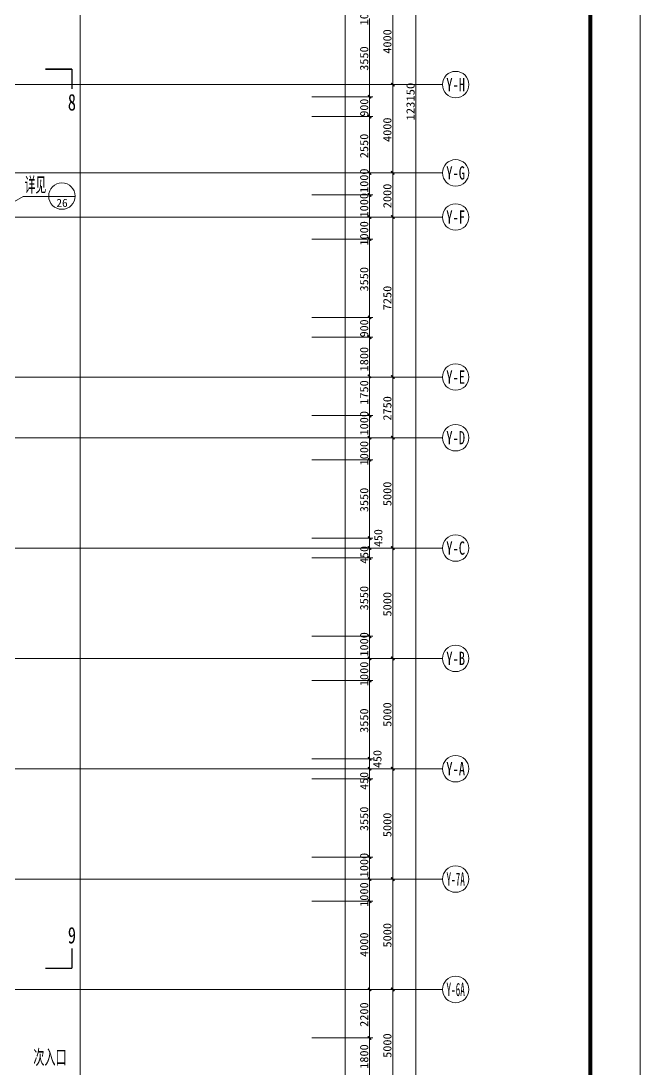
# Model space of a CAD drawing. Extents: x -307567 to 704339, y -10277 to 165507.
# Drawn here: x -205354 to -177307, y 36973 to 84464 of the extents above; entities that cross this region are included whole.
import ezdxf
from ezdxf.enums import TextEntityAlignment as Align

# ---------------------------------------------------------------- set-up
doc = ezdxf.new("R2010")
doc.units = 0
doc.header["$MEASUREMENT"] = 0
for name, color, linetype, lineweight in [('AXIS', 7, 'CONTINUOUS', 5), ('ziti', 32, 'CONTINUOUS', 0), ('我的', 255, 'CONTINUOUS', 0)]:
    doc.layers.add(name, color=color, linetype=linetype, lineweight=lineweight)
doc.styles.add('HZ', font='txt', dxfattribs={"width": 0.7, "height": 5, "bigfont": 'STF:宋体'})
doc.styles.get("Standard").update_dxf_attribs({"font": 'txt', "height": 3})

msp = doc.modelspace()

# ---------------------------------------------------------------- linework, layer by layer
at = {"layer": 'AXIS'}
msp.add_lwpolyline([(-177306.93977, 165506.4863), (-307567.04743, 165506.4863), (-307567.04743, -10277.04998), (-177306.93977, -10277.04998)], close=True, dxfattribs=at)
at = {"layer": 'AXIS', "const_width": 180.29081}
msp.add_lwpolyline([(-179560.57485, 163252.85122), (-305313.41235, 163252.85122), (-305313.41235, -8023.4149), (-179560.57485, -8023.4149)], close=True, dxfattribs=at)
at = {"layer": '我的', "color": 0}
for p, q in [((-187460.06701, 19280.56836), (-187460.06701, 142429.96177)), ((-202667.41285, 13462.38227), (-202667.41285, 99323.43291)), ((-190667.47285, 13462.38227), (-190667.47285, 99323.43291)), ((-188510.06176, 81580.25839), (-188510.06176, 85580.23686)), ((-189560.05651, 81030.25808), (-189560.05651, 84580.24339)), ((-189560.05651, 81580.25839), (-263450.38835, 81580.24465)), ((-189560.05651, 81580.25839), (-263450.38835, 81580.24465)), ((-186260.07301, 81580.25839), (-189560.05651, 81580.25839)), ((-186260.07301, 81580.25839), (-189560.05651, 81580.25839)), ((-188510.06176, 77580.27533), (-188510.06176, 81580.25839)), ((-192183.87152, 81030.25808), (-189410.05726, 81030.25808)), ((-189822.88479, 81030.25351), (-189410.05726, 81030.25808)), ((-189560.05651, 80130.26258), (-189560.05651, 81030.25808)), ((-192183.87152, 80130.26258), (-189410.05726, 80130.26258)), ((-189822.88479, 80130.25801), (-189410.05726, 80130.26258)), ((-189560.05651, 76580.28186), (-189560.05651, 80130.26258)), ((-189560.05651, 77580.27533), (-263450.38835, 77580.26618)), ((-189560.05651, 77580.27533), (-263450.38835, 77580.26618)), ((-192183.87152, 77580.27533), (-189410.05726, 77580.27533)), ((-186260.07301, 77580.27533), (-189560.05651, 77580.27533)), ((-186260.07301, 77580.27533), (-189560.05651, 77580.27533)), ((-188510.06176, 75580.28839), (-188510.06176, 77580.27533)), ((-206867.39185, 75580.28839), (-205260.06346, 76508.28057)), ((-205260.06346, 76508.28057), (-202897.86824, 76508.28057)), ((-192183.87152, 76580.28186), (-189410.05726, 76580.28186)), ((-189822.88479, 76580.28186), (-189410.05726, 76580.28186)), ((-189560.05651, 75580.28839), (-189560.05651, 76580.28186)), ((-189560.05651, 75580.28839), (-263450.38835, 75580.27465)), ((-189560.05651, 75580.28839), (-263450.38835, 75580.27465)), ((-189822.88479, 75580.30212), (-189410.05726, 75580.28839)), ((-186260.07301, 75580.28839), (-189560.05651, 75580.28839)), ((-186260.07301, 75580.28839), (-189560.05651, 75580.28839)), ((-189560.05651, 74580.29033), (-189560.05651, 75580.28839)), ((-188510.06176, 68330.32311), (-188510.06176, 75580.28839)), ((-192183.87152, 74580.29033), (-189410.05726, 74580.29033)), ((-189822.88479, 74580.29949), (-189410.05726, 74580.29033)), ((-189560.05651, 71030.30961), (-189560.05651, 74580.29033)), ((-192183.87152, 71030.30961), (-189410.05726, 71030.30961)), ((-189822.88479, 71030.31876), (-189410.05726, 71030.30961)), ((-189560.05651, 70130.31411), (-189560.05651, 71030.30961)), ((-192183.87152, 70130.31411), (-189410.05726, 70130.31411)), ((-189822.88479, 70130.32326), (-189410.05726, 70130.31411)), ((-189560.05651, 66580.33339), (-189560.05651, 70130.31411)), ((-189560.05651, 68330.32311), (-263450.38835, 68330.30938)), ((-189560.05651, 68330.32311), (-263450.38835, 68330.30938)), ((-186260.07301, 68330.32311), (-189560.05651, 68330.32311)), ((-186260.07301, 68330.32311), (-189560.05651, 68330.32311)), ((-188510.06176, 65580.33533), (-188510.06176, 68330.32311)), ((-192183.87152, 66580.33339), (-189410.05726, 66580.33339)), ((-189822.88479, 66580.33796), (-189410.05726, 66580.33339)), ((-189560.05651, 65580.33533), (-189560.05651, 66580.33339)), ((-189560.05651, 65580.33533), (-263450.38835, 65580.32618)), ((-189560.05651, 65580.33533), (-263450.38835, 65580.32618)), ((-189822.88479, 65580.34449), (-189410.05726, 65580.33533)), ((-186260.07301, 65580.33533), (-189560.05651, 65580.33533)), ((-186260.07301, 65580.33533), (-189560.05651, 65580.33533)), ((-189560.05651, 64580.34186), (-189560.05651, 65580.33533)), ((-188510.06176, 60580.36339), (-188510.06176, 65580.33533)), ((-192183.87152, 64580.34186), (-189410.05726, 64580.34186)), ((-189822.88479, 64580.35101), (-189410.05726, 64580.34186)), ((-189560.05651, 61030.36114), (-189560.05651, 64580.34186)), ((-192183.87152, 61030.36114), (-189410.05726, 61030.36114)), ((-189822.88479, 61030.36571), (-189410.05726, 61030.36114)), ((-189560.05651, 60580.36339), (-189560.05651, 61030.36114)), ((-189560.05651, 60580.36339), (-263450.38835, 60580.34965)), ((-189560.05651, 60580.36339), (-263450.38835, 60580.34965)), ((-189822.88479, 60580.36796), (-189410.05726, 60580.36339)), ((-186260.07301, 60580.36339), (-189560.05651, 60580.36339)), ((-186260.07301, 60580.36339), (-189560.05651, 60580.36339)), ((-189560.05651, 60130.36564), (-189560.05651, 60580.36339)), ((-188510.06176, 55580.38686), (-188510.06176, 60580.36339)), ((-192183.87152, 60130.36564), (-189410.05726, 60130.36564)), ((-189822.88479, 60130.37021), (-189410.05726, 60130.36564)), ((-189560.05651, 56580.38491), (-189560.05651, 60130.36564)), ((-192183.87152, 56580.38491), (-189410.05726, 56580.38491)), ((-189822.88479, 56580.39407), (-189410.05726, 56580.38491)), ((-189560.05651, 55580.38686), (-189560.05651, 56580.38491)), ((-189560.05651, 55580.38686), (-263450.38835, 55580.39144)), ((-189560.05651, 55580.38686), (-263450.38835, 55580.39144)), ((-189822.88479, 55580.39601), (-189410.05726, 55580.38686)), ((-186260.07301, 55580.38686), (-189560.05651, 55580.38686)), ((-186260.07301, 55580.38686), (-189560.05651, 55580.38686)), ((-189560.05651, 54580.39339), (-189560.05651, 55580.38686)), ((-188510.06176, 50580.41262), (-188510.06176, 55580.38686)), ((-192183.87152, 54580.39339), (-189410.05726, 54580.39339)), ((-189822.88479, 54580.39796), (-189410.05726, 54580.39339)), ((-189560.05651, 51030.41037), (-189560.05651, 54580.39339)), ((-192183.87152, 51030.41037), (-189410.05726, 51030.41037)), ((-189822.88479, 51030.41953), (-189410.05726, 51030.41037)), ((-189560.05651, 50580.41262), (-189560.05651, 51030.41037)), ((-189560.05651, 50580.41262), (-263450.38835, 50580.41262)), ((-189560.05651, 50580.41262), (-263450.38835, 50580.41262)), ((-189822.88479, 50580.41949), (-189410.05726, 50580.41262)), ((-186260.07301, 50580.41262), (-189560.05651, 50580.41262)), ((-186260.07301, 50580.41262), (-189560.05651, 50580.41262)), ((-189560.05651, 50130.41487), (-189560.05651, 50580.41262)), ((-188510.06176, 45580.43838), (-188510.06176, 50580.41262)), ((-192183.87152, 50130.41487), (-189410.05726, 50130.41487)), ((-189822.88479, 50130.41716), (-189410.05726, 50130.41487)), ((-189560.05651, 46580.43415), (-189560.05651, 50130.41487)), ((-192183.87152, 46580.43415), (-189410.05726, 46580.43415)), ((-189822.88479, 46580.43415), (-189410.05726, 46580.43415)), ((-189560.05651, 45580.43838), (-189560.05651, 46580.43415)), ((-189560.05651, 45580.43838), (-263450.38835, 45580.43838)), ((-189822.88479, 45580.44067), (-189410.05726, 45580.43838)), ((-186260.07301, 45580.43838), (-189560.05651, 45580.43838)), ((-189560.05651, 29580.51648), (-189560.05651, 45580.43838)), ((-189560.05651, 34580.49186), (-189560.05651, 45580.43838)), ((-188510.06176, 40580.46186), (-188510.06176, 45580.43838)), ((-192183.87152, 44580.44262), (-189410.05726, 44580.44262)), ((-189822.88479, 44580.44491), (-189410.05726, 44580.44262)), ((-189822.88479, 44580.44491), (-189410.05726, 44580.44262)), ((-189560.05651, 40580.46186), (-263450.38835, 40580.46186)), ((-186260.07301, 40580.46186), (-189560.05651, 40580.46186)), ((-188510.06176, 35580.48533), (-188510.06176, 40580.46186)), ((-192183.87152, 38380.47438), (-189410.05726, 38380.47438)), ((-189822.88479, 38380.47438), (-189410.05726, 38380.47438)), ((-189822.88479, 38380.47438), (-189410.05726, 38380.47438))]:
    msp.add_line(p, q, dxfattribs=at)
at = {"layer": '我的', "color": 0, "const_width": 67.49966}
for points in [[(-203045.56037, 82280.54633), (-204245.55437, 82280.54633)], [(-203045.56037, 82280.54633), (-203045.56037, 81380.55083)], [(-188585.06139, 81655.25801), (-188435.06214, 81505.25876)], [(-189635.05614, 81105.25771), (-189485.05689, 80955.25846)], [(-189635.05614, 80205.26221), (-189485.05689, 80055.26296)], [(-189635.05614, 77645.27745), (-189485.05689, 77495.2782)], [(-188585.06139, 77655.27496), (-188435.06214, 77505.27571)], [(-189635.05614, 76655.28148), (-189485.05689, 76505.28223)], [(-189635.05614, 75655.28801), (-189485.05689, 75505.28876)], [(-188585.06139, 75655.28801), (-188435.06214, 75505.28876)], [(-189635.05614, 74655.28996), (-189485.05689, 74505.29071)], [(-189635.05614, 71105.30923), (-189485.05689, 70955.30998)], [(-189635.05614, 70205.31373), (-189485.05689, 70055.31448)], [(-189635.05614, 68435.32442), (-189485.05689, 68285.32517)], [(-188585.06139, 68405.32273), (-188435.06214, 68255.32348)], [(-189635.05614, 66655.33301), (-189485.05689, 66505.33376)], [(-189635.05614, 65655.33496), (-189485.05689, 65505.33571)], [(-188585.06139, 65655.33496), (-188435.06214, 65505.33571)], [(-189635.05614, 64655.34148), (-189485.05689, 64505.34223)], [(-189635.05614, 61105.36076), (-189485.05689, 60955.36151)], [(-189635.05614, 60655.36301), (-189485.05689, 60505.36376)], [(-188585.06139, 60655.36301), (-188435.06214, 60505.36376)], [(-189635.05614, 60205.36526), (-189485.05689, 60055.36601)], [(-189635.05614, 56655.38454), (-189485.05689, 56505.38529)], [(-189635.05614, 55655.38648), (-189485.05689, 55505.38723)], [(-188585.06139, 55655.38648), (-188435.06214, 55505.38723)], [(-189635.05614, 54655.39301), (-189485.05689, 54505.39376)], [(-189635.05614, 51105.41), (-189485.05689, 50955.41075)], [(-189635.05614, 50655.41225), (-189485.05689, 50505.413)], [(-188585.06139, 50655.41225), (-188435.06214, 50505.413)], [(-189635.05614, 50205.4145), (-189485.05689, 50055.41525)], [(-189635.05614, 46655.43377), (-189485.05689, 46505.43452)], [(-189635.05614, 45655.43801), (-189485.05689, 45505.43876)], [(-189635.05614, 45655.43801), (-189485.05689, 45505.43876)], [(-189635.05614, 45655.43801), (-189485.05689, 45505.43876)], [(-188585.06139, 45655.43801), (-188435.06214, 45505.43876)], [(-189635.05614, 44655.44225), (-189485.05689, 44505.443)], [(-189635.05614, 44655.44225), (-189485.05689, 44505.443)], [(-203045.22163, 41537.8675), (-203045.22163, 42437.863)], [(-203045.22163, 41537.8675), (-204245.21563, 41537.8675)], [(-189635.05614, 40655.46148), (-189485.05689, 40505.46223)], [(-189635.05614, 40655.46148), (-189485.05689, 40505.46223)], [(-188585.06139, 40655.46148), (-188435.06214, 40505.46223)], [(-189635.05614, 38455.47401), (-189485.05689, 38305.47476)], [(-189635.05614, 38455.47401), (-189485.05689, 38305.47476)]]:
    msp.add_lwpolyline(points, dxfattribs=at)
at = {"layer": '我的', "color": 0}
for centre in [(-185660.07601, 81580.25839), (-185660.07601, 81580.25839), (-185660.07601, 77580.27533), (-185660.07601, 77580.27533), (-203497.49903, 76529.16365), (-203497.49903, 76529.16365), (-185660.07601, 75580.28839), (-185660.07601, 75580.28839), (-185660.07601, 68330.32311), (-185660.07601, 68330.32311), (-185660.07601, 65580.33533), (-185660.07601, 65580.33533), (-185660.07601, 60580.36339), (-185660.07601, 60580.36339), (-185660.07601, 55580.38686), (-185660.07601, 55580.38686), (-185660.07601, 50580.41262), (-185660.07601, 50580.41262), (-185660.07601, 45580.43838), (-185660.07601, 40580.46186)]:
    msp.add_circle(centre, 599.997, dxfattribs=at)

# ---------------------------------------------------------------- texts
at = {"layer": 'ziti', "style": 'HZ'}
for s, width, p, p2 in [('详见', 0.461426, (-205190.66683, 76640.56446), (-204206.29676, 76640.56446)), ('次入口', 0.47168, (-204794.08068, 37109.78372), (-203284.71323, 37109.78372))]:
    msp.add_text(s, height=749.99625, dxfattribs=dict(at, width=width)).set_placement(p, p2, align=Align.FIT)
at = {"layer": '我的', "color": 0}
for s, width, p, p2 in [('1000', 1.044709, (-189620.05987, 84264.24155), (-189620.05987, 85374.23966)), ('4000', 0.93474, (-188570.06512, 82980.24833), (-188570.06512, 84090.24645)), ('3550', 0.845714, (-189620.05987, 82205.25373), (-189620.05987, 83315.24727)), ('123150', 0.943448, (-187520.07037, 79955.26498), (-187520.07037, 81665.25552)), ('900', 0.925718, (-189620.05987, 80130.26258), (-189620.05987, 80940.2622)), ('4000', 0.934736, (-188570.06512, 78980.26986), (-188570.06512, 80090.26339)), ('2550', 0.845714, (-189620.05987, 78245.27445), (-189620.05987, 79355.26798)), ('1000', 1.044705, (-189620.05987, 76670.28233), (-189620.05987, 77780.27586)), ('2000', 0.934736, (-188570.06512, 75980.28486), (-188570.06512, 77090.27839)), ('1000', 1.044705, (-189620.05987, 75560.28879), (-189620.05987, 76670.28233)), ('1000', 1.044705, (-189620.05987, 74284.29267), (-189620.05987, 75394.2862)), ('3550', 0.845714, (-189620.05987, 72205.30526), (-189620.05987, 73315.29879)), ('7250', 0.845714, (-188570.06512, 71355.30646), (-188570.06512, 72465.29999)), ('900', 0.925713, (-189620.05987, 70130.31411), (-189620.05987, 70940.30914)), ('1800', 0.986666, (-189620.05987, 68585.32367), (-189620.05987, 69695.3172)), ('1750', 0.934736, (-189620.05987, 67075.32908), (-189620.05987, 68185.32261)), ('2750', 0.845714, (-188570.06512, 66355.33451), (-188570.06512, 67465.32804)), ('1000', 1.044705, (-189620.05987, 65680.33789), (-189620.05987, 66790.33142)), ('1000', 1.044705, (-189620.05987, 64324.34338), (-189620.05987, 65434.33692)), ('3550', 0.845714, (-189620.05987, 62205.35221), (-189620.05987, 63315.34574)), ('5000', 0.934736, (-188570.06512, 62480.35236), (-188570.06512, 63590.34589)), ('450', 0.863999, (-188980.28341, 60627.22442), (-188980.28341, 61437.21945)), ('450', 0.863999, (-189615.28084, 59864.36507), (-189615.28084, 60674.36011)), ('3550', 0.845714, (-189620.05987, 57755.37598), (-189620.05987, 58865.36952)), ('5000', 0.934736, (-188570.06512, 57480.38041), (-188570.06512, 58590.37395)), ('1000', 1.044709, (-189620.05987, 55660.38524), (-189620.05987, 56770.38335)), ('1000', 1.044705, (-189620.05987, 54324.39491), (-189620.05987, 55434.38844)), ('3550', 0.845717, (-189620.05987, 52205.40373), (-189620.05987, 53315.40185)), ('5000', 0.934736, (-188570.06512, 52480.40388), (-188570.06512, 53590.39742)), ('450', 0.863999, (-189020.47486, 50616.89392), (-189020.47486, 51426.88895)), ('450', 0.863999, (-189621.70781, 49626.47681), (-189621.70781, 50436.47184)), ('3550', 0.845714, (-189620.05987, 47755.42751), (-189620.05987, 48865.42104)), ('5000', 0.934736, (-188570.06512, 47480.42965), (-188570.06512, 48590.42318)), ('1000', 1.044707, (-189620.05987, 45660.43676), (-189620.05987, 46770.43259)), ('1000', 1.044707, (-189620.05987, 44324.44415), (-189620.05987, 45434.43997)), ('5000', 0.934738, (-188570.06512, 42480.45312), (-188570.06512, 43590.44895)), ('4000', 0.934736, (-189620.05987, 42054.4558), (-189620.05987, 43164.44934)), ('2200', 0.887999, (-189620.05987, 38884.47196), (-189620.05987, 39994.46549)), ('5000', 0.934736, (-188570.06512, 37480.47888), (-188570.06512, 38590.47242)), ('1800', 0.986666, (-189620.05987, 36984.48069), (-189620.05987, 38094.47423))]:
    msp.add_text(s, height=374.998125, rotation=90, dxfattribs=dict(at, width=width)).set_placement(p, p2, align=Align.FIT)
for s, height, width, p, p2 in [('Y-H', 599.997, 0.531561, (-186085.32718, 81280.25989), (-185234.834, 81280.25989)), ('Y-H', 599.997, 0.531561, (-186085.32718, 81280.25989), (-185234.834, 81280.25989)), ('8', 749.99625, 0.735004, (-203229.30579, 80405.5557), (-202861.8058, 80405.5557)), ('Y-G', 599.997, 0.531561, (-186085.32718, 77280.27683), (-185234.834, 77280.27683)), ('Y-G', 599.997, 0.531561, (-186085.32718, 77280.27683), (-185234.834, 77280.27683)), ('26', 374.998125, 0.815991, (-203747.38181, 76031.49005), (-203237.38986, 76031.49005)), ('Y-F', 599.997, 0.531561, (-186085.32718, 75280.28989), (-185234.834, 75280.28989)), ('Y-F', 599.997, 0.531561, (-186085.32718, 75280.28989), (-185234.834, 75280.28989)), ('Y-E', 599.997, 0.531561, (-186085.32718, 68030.32461), (-185234.834, 68030.32461)), ('Y-E', 599.997, 0.531561, (-186085.32718, 68030.32461), (-185234.834, 68030.32461)), ('Y-D', 599.997, 0.531561, (-186085.32718, 65280.33683), (-185234.834, 65280.33683)), ('Y-D', 599.997, 0.531561, (-186085.32718, 65280.33683), (-185234.834, 65280.33683)), ('Y-C', 599.997, 0.531561, (-186085.32718, 60280.36489), (-185234.834, 60280.36489)), ('Y-C', 599.997, 0.531561, (-186085.32718, 60280.36489), (-185234.834, 60280.36489)), ('Y-B', 599.997, 0.531561, (-186085.32718, 55280.38836), (-185234.834, 55280.38836)), ('Y-B', 599.997, 0.531561, (-186085.32718, 55280.38836), (-185234.834, 55280.38836)), ('Y-A', 599.997, 0.531561, (-186085.32718, 50280.41412), (-185234.834, 50280.41412)), ('Y-A', 599.997, 0.531561, (-186085.32718, 50280.41412), (-185234.834, 50280.41412)), ('Y-7A', 599.997, 0.378408, (-186076.32759, 45280.43988), (-185243.83359, 45280.43988)), ('9', 749.99625, 0.735004, (-203228.9762, 42662.86188), (-202861.47621, 42662.86188)), ('Y-6A', 599.997, 0.378408, (-186076.32759, 40280.46336), (-185243.83359, 40280.46336))]:
    msp.add_text(s, height=height, dxfattribs=dict(at, width=width)).set_placement(p, p2, align=Align.FIT)

doc.saveas('drawing.dxf')
